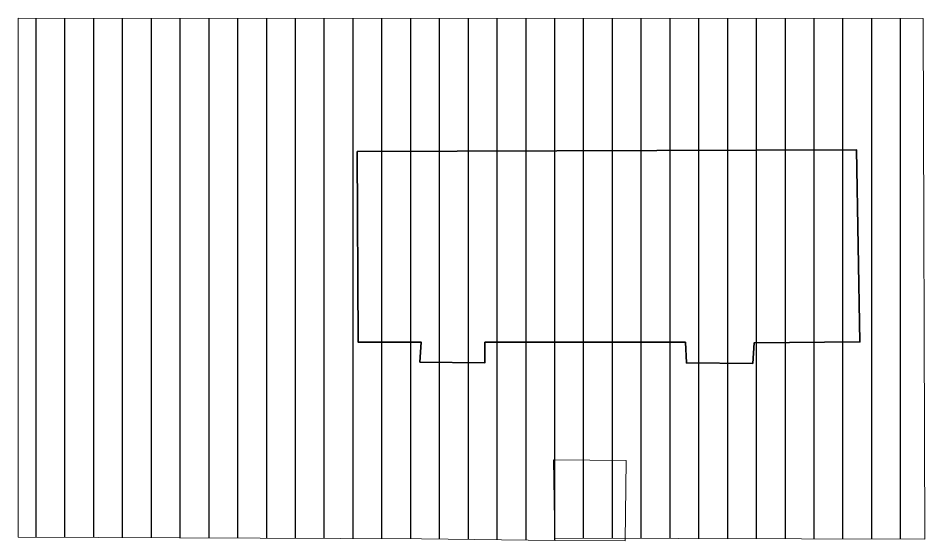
# Model space of a CAD drawing. Extents: x 834002 to 834531, y 817750 to 818262.
# Drawn here: x 834100.6 to 834170.6, y 818221.8 to 818262.1 of the extents above; entities that cross this region are included whole.
import ezdxf

# ---------------------------------------------------------------- set-up
doc = ezdxf.new("R2010")
doc.units = 0
doc.header["$LTSCALE"] = 1000
doc.layers.add('000-Architecture boundary', color=1, linetype='Continuous', lineweight=35)
doc.layers.add('000-Salt water pumping station', color=1, linetype='Continuous', lineweight=9)
doc.linetypes.add('B1_BDYF', pattern='A,2.5,-0.5,[130,ltypeshp.shx,S=0.5,R=0,X=0,Y=0],-0.5', length=3.5)

msp = doc.modelspace()

# ---------------------------------------------------------------- hatches: boundary and pattern name
at = {"layer": '000-Architecture boundary', "lineweight": -2}
h = msp.add_hatch(dxfattribs=at)
h.set_pattern_fill('ANSI31', color=256, scale=0.7, angle=45)
edge = h.paths.add_edge_path()
edge.add_line((834142.044, 818221.806), (834131.762, 818221.932))
edge.add_line((834131.762, 818221.932), (834100.65, 818222.055))
edge.add_line((834100.65, 818222.055), (834100.637, 818262.08))
edge.add_line((834100.637, 818262.08), (834170.454, 818262.064))
edge.add_line((834170.454, 818262.064), (834170.576, 818221.902))
edge.add_line((834170.576, 818221.902), (834142.04, 818221.97))

# ---------------------------------------------------------------- linework, layer by layer
at = {"layer": '000-Architecture boundary'}
msp.add_lwpolyline([(834126.786, 818251.787), (834126.86, 818237.104), (834131.721, 818237.104), (834131.632, 818235.561), (834136.644, 818235.507), (834136.644, 818237.087), (834152.102, 818237.087), (834152.19, 818235.491), (834157.304, 818235.461), (834157.419, 818237.055), (834165.572, 818237.119), (834165.297, 818251.929)], close=True, dxfattribs=at)
at = {"layer": '000-Salt water pumping station', "color": 1, "linetype": 'B1_BDYF', "flags": 128}
msp.add_lwpolyline([(834142.044, 818221.806), (834131.762, 818221.932), (834100.65, 818222.055), (834100.637, 818262.08), (834170.454, 818262.064), (834170.576, 818221.902), (834142.04, 818221.97)], dxfattribs=at)
at = {"layer": '000-Salt water pumping station'}
msp.add_lwpolyline([(834147.462, 818221.773), (834142.044, 818221.806), (834141.921, 818228.008), (834147.541, 818227.973), (834147.462, 818221.773)], dxfattribs=at)

doc.saveas('drawing.dxf')
